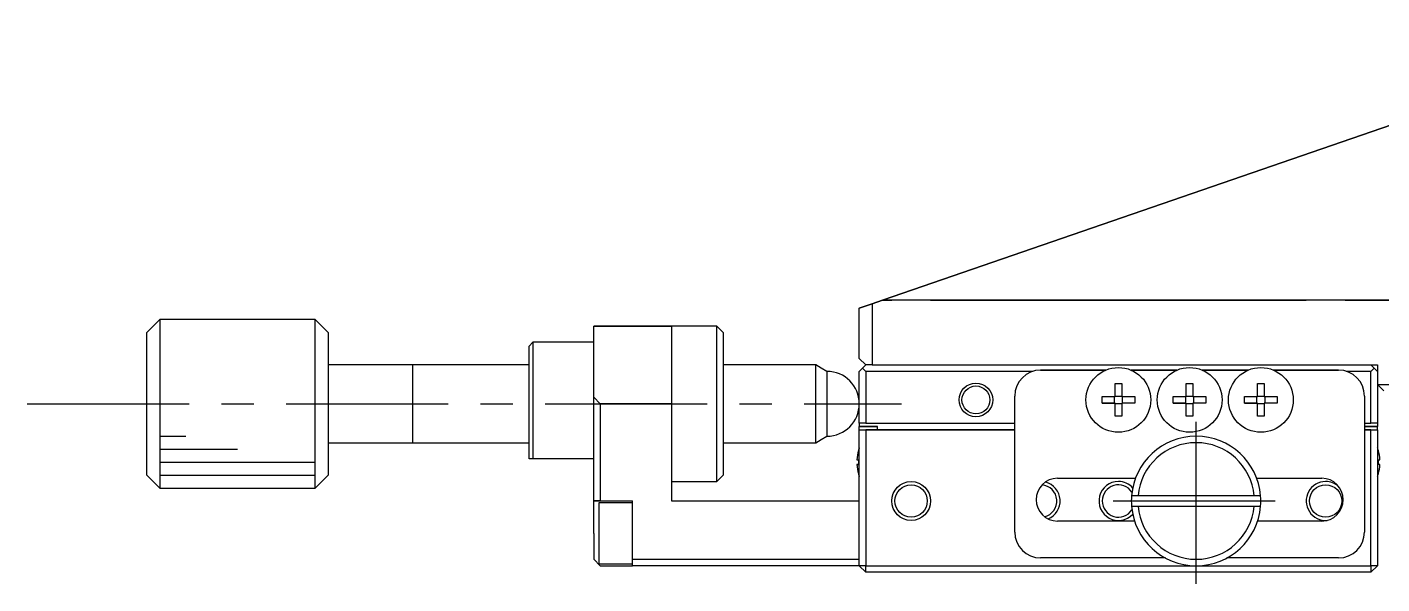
# Model space of a CAD drawing. Extents: x -213 to 364, y 25 to 498.
# Drawn here: x 65.9 to 170.5, y 248.4 to 291.3 of the extents above; entities that cross this region are included whole.
import ezdxf

# ---------------------------------------------------------------- set-up
doc = ezdxf.new("R2010")
doc.units = 0
doc.header["$LTSCALE"] = 10
doc.linetypes.add('CENTER', pattern=[2, 1.25, -0.25, 0.25, -0.25])
doc.layers.get('0').update_dxf_attribs({"linetype": 'CONTINUOUS'})
doc.layers.add('CENTER', color=1, linetype='CENTER')

msp = doc.modelspace()

# ---------------------------------------------------------------- linework, layer by layer
at = {"color": 7, "linetype": 'CONTINUOUS'}
for p, q in [((131.955848, 270.260696), (193.156909, 291.333911)), ((193.156909, 291.333911), (131.955848, 270.260696)), ((130.156909, 269.641272), (131.156909, 269.985599)), ((131.156909, 269.985599), (130.156909, 269.641272)), ((131.955848, 270.260696), (131.156909, 269.985599)), ((131.156909, 269.985599), (131.955848, 270.260696)), ((131.156909, 269.985599), (131.156909, 265.260696)), ((200.156909, 270.260696), (131.955848, 270.260696)), ((131.955848, 270.260696), (132.656914, 270.260696)), ((135.656904, 270.260696), (164.656914, 270.260696)), ((151.906909, 270.260696), (148.406909, 270.260696)), ((151.906909, 270.260696), (148.406909, 270.260696)), ((167.656904, 270.260696), (193.156909, 270.260696)), ((130.156909, 265.760696), (130.156909, 269.641272)), ((76.156909, 268.760696), (75.156909, 267.760696)), ((76.156909, 268.760696), (76.156909, 262.319564)), ((88.156909, 268.760696), (76.156909, 268.760696)), ((88.156909, 255.760696), (88.156909, 268.760696)), ((89.156909, 267.760696), (88.156909, 268.760696)), ((109.656909, 268.260696), (115.656909, 268.260696)), ((109.656909, 262.760696), (109.656909, 268.260696)), ((115.656909, 268.260696), (109.656909, 268.260696)), ((115.656909, 268.260696), (115.656909, 262.260694)), ((119.156909, 268.260696), (115.656909, 268.260696)), ((119.156909, 262.260696), (119.156909, 268.260696)), ((119.656909, 267.760696), (119.156909, 268.260696)), ((75.156909, 262.310507), (75.156909, 267.760696)), ((89.156909, 267.760696), (89.156909, 256.760696)), ((104.956909, 267.010696), (104.656909, 266.710696)), ((104.956909, 267.010696), (104.956909, 258.010696)), ((109.656909, 267.010696), (104.956909, 267.010696)), ((119.656909, 267.760696), (119.656909, 262.260696)), ((104.656909, 258.010696), (104.656909, 266.710696)), ((130.156909, 265.760696), (130.656909, 265.260696)), ((95.656909, 265.260696), (89.156909, 265.260696)), ((95.656909, 265.260696), (95.651909, 265.260696)), ((95.656909, 265.260701), (95.656909, 262.260696)), ((104.656909, 265.260696), (95.656909, 265.260696)), ((95.661909, 265.260696), (95.656909, 265.260696)), ((126.790884, 265.260696), (119.656909, 265.260696)), ((126.790884, 259.260696), (126.790884, 265.260696)), ((127.223897, 265.010696), (126.790884, 265.260696)), ((127.656909, 264.760696), (127.223897, 265.010696)), ((127.656909, 264.760696), (127.656909, 259.760696)), ((130.156909, 264.760696), (130.406909, 265.010696)), ((130.406909, 265.010696), (130.156909, 264.760696)), ((130.156909, 260.760696), (130.156909, 264.760696)), ((130.306909, 264.910696), (130.656909, 265.260696)), ((130.656909, 265.260696), (130.306909, 264.910696)), ((130.406909, 265.010696), (130.656909, 265.260696)), ((130.656909, 265.260696), (130.406909, 265.010696)), ((130.406909, 265.010696), (130.656909, 264.760696)), ((131.156909, 265.260696), (130.656909, 265.260696)), ((143.53241, 264.760696), (130.656909, 264.760696)), ((130.656909, 264.760696), (130.656909, 260.760696)), ((131.156909, 265.260696), (170.156909, 265.260696)), ((144.156909, 264.860696), (149.177113, 264.860696)), ((149.177113, 264.860696), (144.156909, 264.860696)), ((151.136705, 264.860696), (154.677113, 264.860696)), ((154.677113, 264.860696), (151.136705, 264.860696)), ((156.636705, 264.860696), (160.177113, 264.860696)), ((160.177113, 264.860696), (156.636705, 264.860696)), ((162.136705, 264.860696), (167.156909, 264.860696)), ((167.156909, 264.860696), (162.136705, 264.860696)), ((169.656909, 264.760696), (167.781409, 264.760696)), ((169.906909, 265.010696), (169.656909, 265.260696)), ((169.656909, 265.260696), (170.006909, 264.910696)), ((169.656909, 265.260696), (169.906909, 265.010696)), ((170.006909, 264.910696), (169.656909, 265.260696)), ((169.656909, 264.760696), (169.906909, 265.010696)), ((169.656909, 260.760696), (169.656909, 264.760696)), ((169.906909, 265.010696), (170.156909, 264.760696)), ((170.156909, 264.760696), (169.906909, 265.010696)), ((170.156909, 265.260696), (170.156909, 263.760696)), ((149.896909, 263.819286), (150.416909, 263.819286)), ((149.896909, 262.820696), (149.896909, 263.819286)), ((150.416909, 263.819286), (150.416909, 262.820696)), ((155.396909, 263.819286), (155.916909, 263.819286)), ((155.396909, 262.820696), (155.396909, 263.819286)), ((155.916909, 263.819286), (155.916909, 262.820696)), ((160.896909, 263.819286), (161.416909, 263.819286)), ((160.896909, 262.820696), (160.896909, 263.819286)), ((161.416909, 263.819286), (161.416909, 262.820696)), ((170.156909, 263.760696), (170.156909, 260.760696)), ((170.156909, 263.760696), (204.156909, 263.760696)), ((170.656909, 263.260696), (170.156909, 263.760696)), ((109.656909, 262.760696), (110.156909, 262.260696)), ((109.656909, 254.760696), (109.656909, 262.760696)), ((142.156909, 252.360696), (142.156909, 262.860696)), ((148.89832, 262.300696), (148.89832, 262.820696)), ((148.89832, 262.820696), (149.896909, 262.820696)), ((149.855534, 262.300696), (149.855534, 262.820696)), ((149.896909, 262.862071), (150.416909, 262.862071)), ((150.416909, 262.820696), (151.415499, 262.820696)), ((150.458284, 262.820696), (150.458284, 262.300696)), ((151.415499, 262.820696), (151.415499, 262.300696)), ((154.39832, 262.300696), (154.39832, 262.820696)), ((154.39832, 262.820696), (155.396909, 262.820696)), ((155.355534, 262.300696), (155.355534, 262.820696)), ((155.396909, 262.862071), (155.916909, 262.862071)), ((155.916909, 262.820696), (156.915499, 262.820696)), ((155.958284, 262.820696), (155.958284, 262.300696)), ((156.915499, 262.820696), (156.915499, 262.300696)), ((159.89832, 262.300696), (159.89832, 262.820696)), ((159.89832, 262.820696), (160.896909, 262.820696)), ((160.855534, 262.300696), (160.855534, 262.820696)), ((160.896909, 262.862071), (161.416909, 262.862071)), ((161.416909, 262.820696), (162.415499, 262.820696)), ((161.458284, 262.820696), (161.458284, 262.300696)), ((162.415499, 262.820696), (162.415499, 262.300696)), ((169.156909, 262.860696), (169.156909, 252.360696)), ((75.156909, 256.760696), (75.156909, 262.310507)), ((76.156909, 262.319564), (76.156909, 255.760696)), ((95.656909, 262.260696), (95.656909, 259.260691)), ((115.656909, 262.260694), (110.156909, 262.260696)), ((110.156909, 262.260696), (110.156909, 254.760696)), ((115.656909, 262.260694), (115.656909, 254.760696)), ((119.156909, 256.260696), (119.156909, 262.260696)), ((119.656909, 262.260696), (119.656909, 256.760696)), ((149.896909, 262.300696), (148.89832, 262.300696)), ((148.89832, 262.300696), (149.855534, 262.300696)), ((149.896909, 262.300696), (149.855534, 262.300696)), ((149.896909, 261.302106), (149.896909, 262.300696)), ((150.416909, 262.259321), (149.896909, 262.259321)), ((150.416909, 262.300696), (150.416909, 261.302106)), ((151.415499, 262.300696), (150.416909, 262.300696)), ((150.458284, 262.300696), (150.416909, 262.300696)), ((151.415499, 262.300696), (150.458284, 262.300696)), ((155.396909, 262.300696), (154.39832, 262.300696)), ((154.39832, 262.300696), (155.355534, 262.300696)), ((155.396909, 262.300696), (155.355534, 262.300696)), ((155.396909, 261.302106), (155.396909, 262.300696)), ((155.916909, 262.259321), (155.396909, 262.259321)), ((155.916909, 262.300696), (155.916909, 261.302106)), ((156.915499, 262.300696), (155.916909, 262.300696)), ((155.958284, 262.300696), (155.916909, 262.300696)), ((156.915499, 262.300696), (155.958284, 262.300696)), ((160.896909, 262.300696), (159.89832, 262.300696)), ((159.89832, 262.300696), (160.855534, 262.300696)), ((160.896909, 262.300696), (160.855534, 262.300696)), ((160.896909, 261.302106), (160.896909, 262.300696)), ((161.416909, 262.259321), (160.896909, 262.259321)), ((161.416909, 262.300696), (161.416909, 261.302106)), ((162.415499, 262.300696), (161.416909, 262.300696)), ((161.458284, 262.300696), (161.416909, 262.300696)), ((162.415499, 262.300696), (161.458284, 262.300696)), ((130.656909, 260.760696), (130.156909, 260.760696)), ((130.156909, 260.760696), (130.156909, 260.510696)), ((131.556909, 260.510696), (130.156909, 260.510696)), ((130.156909, 260.510696), (131.556909, 260.510696)), ((130.156909, 260.260696), (130.156909, 260.510696)), ((130.656909, 260.760696), (142.156909, 260.760696)), ((131.556909, 260.260696), (131.556909, 260.510696)), ((150.416909, 261.302106), (149.896909, 261.302106)), ((155.916909, 261.302106), (155.396909, 261.302106)), ((161.416909, 261.302106), (160.896909, 261.302106)), ((169.156909, 260.760696), (169.656909, 260.760696)), ((169.156909, 260.510696), (170.156909, 260.510696)), ((170.156909, 260.510696), (169.156909, 260.510696)), ((170.156909, 260.760696), (169.656909, 260.760696)), ((170.156909, 260.760696), (170.156909, 260.510696)), ((170.156909, 260.260696), (170.156909, 260.510696)), ((126.790884, 259.260696), (127.223897, 259.510696)), ((127.223897, 259.510696), (127.656909, 259.760696)), ((130.156909, 249.760696), (130.156909, 260.260696)), ((130.156909, 260.260696), (130.656909, 260.260696)), ((130.156909, 260.260696), (142.156909, 260.260696)), ((130.656909, 260.260696), (130.656909, 249.760696)), ((142.156909, 260.260696), (130.656909, 260.260696)), ((169.156909, 260.260696), (170.156909, 260.260696)), ((169.656909, 260.260696), (169.156909, 260.260696)), ((169.656909, 260.260696), (170.156909, 260.260696)), ((169.656909, 249.760696), (169.656909, 260.260696)), ((170.156909, 260.260696), (170.156909, 249.760696)), ((89.156909, 259.260696), (95.656909, 259.260696)), ((95.651909, 259.260696), (95.656909, 259.260696)), ((95.656909, 259.260696), (104.656909, 259.260696)), ((95.656909, 259.260696), (95.661909, 259.260696)), ((119.656909, 259.260696), (126.790884, 259.260696)), ((130.082765, 258.649312), (130.087388, 258.647057)), ((170.226431, 258.647057), (170.231053, 258.649312)), ((104.956909, 258.010696), (104.656909, 258.010696)), ((109.656909, 258.010696), (104.956909, 258.010696)), ((129.96705, 257.940696), (130.087388, 257.940696)), ((130.087388, 257.580696), (129.96705, 257.580696)), ((129.96705, 257.580696), (130.087388, 257.580696)), ((130.087388, 257.940696), (130.087388, 257.580696)), ((170.226431, 257.940696), (170.346768, 257.940696)), ((170.226431, 257.580696), (170.226431, 257.940696)), ((170.346768, 257.580696), (170.226431, 257.580696)), ((170.346768, 257.580696), (170.226431, 257.580696)), ((75.156909, 256.760696), (76.156909, 255.760696)), ((88.156909, 255.760696), (89.156909, 256.760696)), ((115.656909, 256.260696), (119.156909, 256.260696)), ((119.156909, 256.260696), (119.656909, 256.760696)), ((130.087388, 256.874335), (130.082765, 256.87208)), ((130.087388, 256.874335), (130.082765, 256.87208)), ((145.456909, 256.510696), (151.473161, 256.510696)), ((160.840658, 256.510696), (165.856909, 256.510696)), ((170.231053, 256.87208), (170.226431, 256.874335)), ((170.231053, 256.87208), (170.226431, 256.874335)), ((76.156909, 255.760696), (88.156909, 255.760696)), ((110.156909, 254.760696), (109.656909, 254.760696)), ((109.656909, 252.260696), (109.656909, 254.760696)), ((109.656909, 254.760696), (112.656909, 254.760696)), ((110.056909, 254.610696), (110.056909, 252.260696)), ((112.656909, 254.610696), (110.056909, 254.610696)), ((110.156909, 254.760696), (112.656909, 254.760696)), ((112.656909, 250.260696), (112.656909, 254.760696)), ((115.656909, 254.760696), (130.156909, 254.760696)), ((115.656909, 254.760696), (130.156909, 254.760696)), ((151.674722, 255.160696), (151.172935, 255.160696)), ((151.172935, 254.360696), (151.674722, 254.360696)), ((151.172935, 254.360696), (161.140884, 254.360696)), ((160.639096, 255.160696), (151.674722, 255.160696)), ((151.674722, 254.360696), (160.639096, 254.360696)), ((161.140884, 255.160696), (160.639096, 255.160696)), ((160.639096, 254.360696), (161.140884, 254.360696)), ((151.403227, 253.210696), (145.456909, 253.210696)), ((151.403227, 253.210696), (145.456909, 253.210696)), ((165.856909, 253.210696), (160.910592, 253.210696)), ((165.856909, 253.210696), (160.910592, 253.210696)), ((109.656909, 252.260696), (109.656909, 250.260696)), ((110.056909, 252.260696), (110.056909, 249.910696)), ((109.656909, 250.260696), (110.156909, 249.760696)), ((112.656909, 250.260696), (130.156909, 250.260696)), ((112.656909, 249.760696), (112.656909, 250.260696)), ((153.782041, 250.360696), (144.156909, 250.360696)), ((167.156909, 250.360696), (158.531778, 250.360696)), ((110.056909, 249.910696), (112.656909, 249.910696)), ((110.156909, 249.760696), (112.656909, 249.760696)), ((130.156909, 249.760696), (112.656909, 249.760696)), ((130.656909, 249.760696), (130.156909, 249.760696)), ((130.656909, 249.260696), (130.156909, 249.760696)), ((130.656909, 249.760696), (156.156909, 249.760696)), ((130.656909, 249.260696), (130.656909, 249.760696)), ((169.656909, 249.260696), (130.656909, 249.260696)), ((156.156909, 249.760696), (169.656909, 249.760696)), ((170.156909, 249.760696), (169.656909, 249.760696)), ((169.656909, 249.760696), (169.656909, 249.260696)), ((170.156909, 249.760696), (169.656909, 249.260696))]:
    msp.add_line(p, q, dxfattribs=at)
at = {"color": 3, "linetype": 'CONTINUOUS'}
for p, q in [((76.156909, 259.760696), (78.156909, 259.760696)), ((76.156909, 258.760696), (82.156909, 258.760696)), ((76.156909, 257.760696), (88.156909, 257.760696)), ((76.156909, 256.760696), (88.156909, 256.760696))]:
    msp.add_line(p, q, dxfattribs=at)
at = {"color": 7, "linetype": 'CONTINUOUS'}
for centre, radius in [((150.156909, 262.560696), 2.5), ((155.656909, 262.560696), 2.5), ((161.156909, 262.560696), 2.5), ((139.156909, 262.560696), 1.075), ((134.156909, 254.760696), 1.25), ((166.156909, 254.760696), 1.25)]:
    msp.add_circle(centre, radius, dxfattribs=at)
at = {"color": 3, "linetype": 'CONTINUOUS'}
for centre, radius in [((139.156909, 262.560696), 1.3), ((134.156909, 254.760696), 1.5)]:
    msp.add_circle(centre, radius, dxfattribs=at)
at = {"color": 7, "linetype": 'CONTINUOUS'}
for centre, radius, start, end in [((127.656909, 262.260696), 2.5, 0, 90), ((144.156909, 262.860696), 2, 90, 180), ((167.156909, 262.860696), 2, 0, 90), ((127.656909, 262.260696), 2.5, 270, 0), ((156.156909, 254.760696), 5, 4.588566, 175.411434), ((133.156909, 257.760696), 3.194933, 163.893288, 176.770291), ((133.156909, 257.760696), 3.2, 159.635865, 163.877467), ((156.156909, 254.760696), 4.5, 5.099689, 174.900311), ((167.156909, 257.760696), 3.2, 16.122533, 20.364135), ((167.156909, 257.760696), 3.194933, 3.229709, 16.106712), ((133.156909, 257.760696), 3.194933, 183.229709, 196.106712), ((167.156909, 257.760696), 3.194933, 343.893288, 356.770291), ((133.156909, 257.760696), 3.2, 196.122533, 200.364135), ((145.456909, 254.860696), 1.65, 90, 270), ((165.856909, 254.860696), 1.65, 270, 90), ((167.156909, 257.760696), 3.2, 339.635865, 343.877467), ((144.156909, 254.760696), 1.25, 283.934541, 84.86287), ((150.156909, 254.760696), 1.25, 33.12294, 180), ((150.156909, 254.760696), 1.25, 180, 326.87706), ((156.156909, 254.760696), 5, 175.411434, 184.588566), ((156.156909, 254.760696), 5, 184.588566, 355.411434), ((156.156909, 254.760696), 4.5, 185.099689, 354.900311), ((156.156909, 254.760696), 5, 355.411434, 4.588566), ((144.156909, 252.360696), 2, 180, 270), ((167.156909, 252.360696), 2, 270, 0)]:
    msp.add_arc(centre, radius, start, end, dxfattribs=at)
at = {"color": 3, "linetype": 'CONTINUOUS'}
for centre, start, end in [((150.156909, 254.760696), 90, 317.401187), ((150.156909, 254.760696), 41.810316, 90), ((166.156909, 254.760696), 90, 274.684509), ((166.156909, 254.760696), 48.445593, 90), ((144.156909, 254.760696), 292.688088, 75.045176)]:
    msp.add_arc(centre, 1.5, start, end, dxfattribs=at)
at = {"layer": 'CENTER', "color": 1, "linetype": 'CENTER'}
for p, q in [((65.906909, 262.260696), (133.406909, 262.260696)), ((156.156909, 248.360696), (156.156909, 261.160696)), ((149.756909, 254.760696), (162.556909, 254.760696))]:
    msp.add_line(p, q, dxfattribs=at)

doc.saveas('drawing.dxf')
